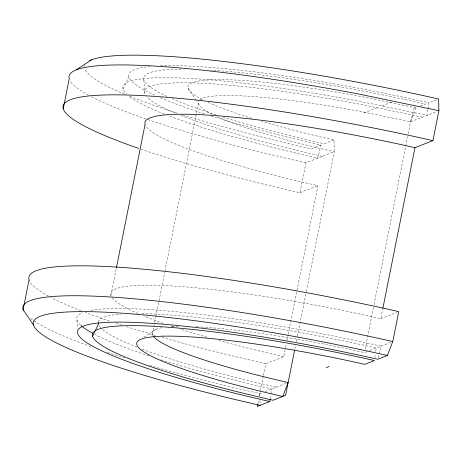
<?xml version="1.0" encoding="UTF-8"?>
<svg xmlns="http://www.w3.org/2000/svg" width="462" height="462" viewBox="0 0 462 462"><rect width="100%" height="100%" fill="white"/><g stroke="black" fill="none" stroke-linecap="round" stroke-linejoin="round"><path stroke-width="0.35" stroke-dasharray="2.31 1.73" d="M270.201 398.741L270.813 394.56M270.911 393.861L271.627 388.987A254.423 32.328 11.3 0 1 160.314 359.575M374.821 357.761L375.335 354.279M375.739 351.49L376.253 348.007A232.45 29.533 11.3 0 0 142.059 313.634M427.91 109.765L427.096 115.338L362.208 101.819A254.423 32.328 11.3 0 0 126.53 94.081M428.014 109.072L428.932 102.801L437.982 99.255M110.915 295.357L116.28 268.509M152.316 334.332L153.725 327.275M153.863 326.565L155.7 317.388M155.838 316.684L164.726 272.216M164.865 271.506L198.435 103.511L196.841 101.161M257.802 403.736L258.61 399.682M259.28 396.309L260.377 390.829M260.516 390.13L263.3 376.212M263.438 375.519L265.8 363.692L283.743 356.664L285.435 348.181M140.777 149.128A309.355 39.31 11.3 0 0 299.965 192.712L305.942 162.791L334.274 151.698L334.003 139.98A190.702 24.232 11.3 0 1 261.798 121.362M285.58 347.476L286.284 343.942M286.989 340.413L288.121 334.759M288.259 334.055L317.908 185.684A225.854 28.696 11.3 0 1 145.224 124.809M294.785 349.336L295.628 345.102M296.333 341.574L297.32 336.631M297.464 335.926L306.208 292.163M306.346 291.458L334.274 151.698A177.518 22.557 11.3 0 1 217.071 116.62M365.153 349.099L373.475 307.455M374.041 304.631L407.605 136.637M408.171 133.813L410.568 121.812L414.281 107.53M111.244 296.223A225.854 28.696 11.3 0 1 380.815 318.641L382.79 308.749M211.238 116.049A251.045 31.901 11.3 0 0 321.038 145.062L317.746 158.166A254.423 32.328 11.3 0 1 167.966 115.483M378.031 357.888L380.971 346.159A254.423 32.328 11.3 0 0 89.31 310.678M363.617 112.029L410.568 121.812L415.967 107.877L417.255 107.375M123.059 89.114L128.933 76.917M144.138 337.208L156.399 329.152M377.102 107.756L365.298 112.376A177.518 22.557 11.3 0 0 198.995 100.612M381.82 105.908L392.971 101.536M321.038 145.062L311.342 148.856A296.171 37.63 11.3 0 1 182.484 114.847M334.003 139.98L324.307 143.78A235.822 29.966 11.3 0 1 223.215 117.169M420.489 106.104L425.664 104.083A235.822 29.966 11.3 0 0 210.603 70.143M410.568 121.812L436.931 111.486M299.965 192.712L317.908 185.684M380.815 318.641L396.766 312.393M149.497 365.407A309.355 39.31 11.3 0 0 259.823 393.612L262.445 392.584M265.067 391.557L288.155 382.513M367.071 351.605L364.449 352.633A177.518 22.557 11.3 0 0 200.762 326.975M369.692 350.577L391.464 342.047M415.967 107.877L367.33 97.742A190.702 24.232 11.3 0 0 203.344 100.035M422.372 117.186L363.092 104.834A232.45 29.533 11.3 0 0 145.132 94.502M188.074 88.219L196.442 100.572M143.849 79.77L144.594 93.226M76.94 319.929L77.408 328.43M259.823 393.612L259.887 396.367M259.979 400.502L260.06 403.944M276.351 387.139A232.45 29.533 11.3 0 1 141.863 349.041M137.07 347.193A232.45 29.533 11.3 0 1 101.149 328.095M100.693 327.616A232.45 29.533 11.3 0 1 99.012 325.323M98.348 322.06A232.45 29.533 11.3 0 1 120.669 314.16M152.922 335.643A177.518 22.557 11.3 0 1 162.832 327.535M172.06 326.599A177.518 22.557 11.3 0 1 178.788 326.374M195.778 326.709A177.518 22.557 11.3 0 1 200.121 326.934M212.537 114.449A177.518 22.557 11.3 0 1 198.643 101.149M251.975 118.376A190.702 24.232 11.3 0 1 207.912 102.218M215.939 114.865A235.822 29.966 11.3 0 1 171.904 98.66M167.03 96.454A235.822 29.966 11.3 0 1 181.318 69.173M322.47 156.318A232.45 29.533 11.3 0 1 179.787 115.015M175.063 113.057A232.45 29.533 11.3 0 1 146.818 96.795M164.414 114.097A254.423 32.328 11.3 0 1 128.852 96.079M204.308 113.843A251.045 31.901 11.3 0 1 159.91 97.517M154.868 95.264A251.045 31.901 11.3 0 1 149.879 66.516M160.378 65.818A251.045 31.901 11.3 0 1 428.932 102.801M177.368 113.225A296.171 37.63 11.3 0 1 129.539 96.235M124.723 94.248A296.171 37.63 11.3 0 1 84.708 68.468M84.471 66.551A296.171 37.63 11.3 0 1 84.702 65.338M283.743 356.664A225.854 28.696 11.3 0 1 217.787 340.205M207.143 337.208A225.854 28.696 11.3 0 1 180.63 329.187M173.152 326.744A225.854 28.696 11.3 0 1 170.241 325.768M163.202 323.336A225.854 28.696 11.3 0 1 143.503 315.875M138.15 313.611A225.854 28.696 11.3 0 1 112.41 298.054M148.908 355.902A254.423 32.328 11.3 0 1 94.687 334.344M80.405 324.896A254.423 32.328 11.3 0 1 82.79 312.514M305.942 162.791A309.355 39.31 11.3 0 1 146.76 119.208M146.05 118.965A309.355 39.31 11.3 0 1 90.956 96.431M88.727 95.241A309.355 39.31 11.3 0 1 69.964 80.573M125.035 358.021A309.355 39.31 11.3 0 1 107.138 352.229M90.945 346.627A309.355 39.31 11.3 0 1 30.319 318.26M265.8 363.692A309.355 39.31 11.3 0 1 161.752 337.295M155.475 335.481A309.355 39.31 11.3 0 1 126.663 326.726M122.078 325.254A309.355 39.31 11.3 0 1 114.588 322.799M109.482 321.084A309.355 39.31 11.3 0 1 85.32 312.422M81.093 310.787A309.355 39.31 11.3 0 1 50.814 297.332M48.585 296.136A309.355 39.31 11.3 0 1 29.077 279.724"/><path stroke-width="0.69" d="M257.663 404.406L257.259 406.433L269.791 401.524L270.097 399.434M63.242 108.743L69.225 78.823A309.355 39.31 11.3 0 1 360.002 94.277L438.9 110.718L432.923 140.639L414.98 147.667A225.854 28.696 11.3 0 0 145.08 124.382L116.418 267.804M294.502 350.75L285.591 395.339L273.059 400.242A235.822 29.966 11.3 0 1 98.031 329.36A235.822 29.966 11.3 0 1 374.416 360.545L364.72 364.345A190.702 24.232 11.3 0 0 141.216 339.125A190.702 24.232 11.3 0 0 282.756 396.448L288.155 382.513A177.518 22.557 11.3 0 1 153.592 336.579M382.929 308.044L414.98 147.667M269.791 401.524A251.045 31.901 11.3 0 1 83.46 326.062A251.045 31.901 11.3 0 1 377.685 359.263L387.381 355.469L392.775 341.534L398.758 311.613A309.355 39.31 11.3 0 0 29.077 279.724L23.1 309.644L33.46 324.936M92.602 336.238L98.475 324.047A232.45 29.533 11.3 0 1 98.285 322.701M76.34 69.802L91.522 59.835M326.299 367.573L329.135 366.464M438.9 110.718L438.629 99.001A296.171 37.63 11.3 0 0 89.605 60.678M138.658 148.4A309.355 39.31 11.3 0 1 105.382 94.958A309.355 39.31 11.3 0 1 432.923 140.639M23.406 310.504A309.355 39.31 11.3 0 1 392.775 341.534M260.094 405.324A296.171 37.63 11.3 0 1 40.275 316.297A296.171 37.63 11.3 0 1 387.381 355.469M92.487 333.16A254.423 32.328 11.3 0 1 80.937 325.392"/></g></svg>
